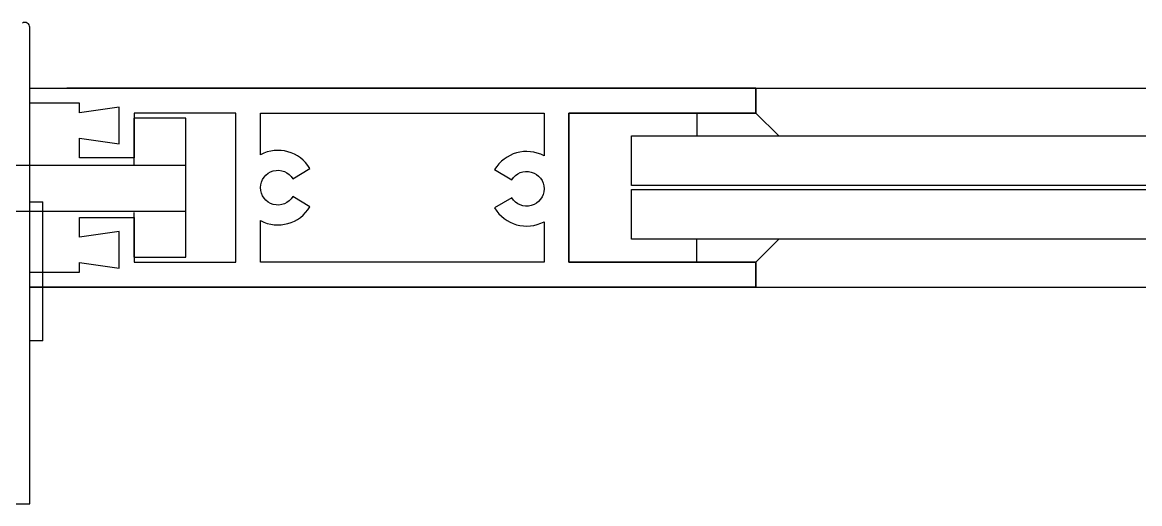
# Model space of a CAD drawing. Header units: centimetres. Extents: x 26569 to 160723, y -3143 to 14565.
# Drawn here: x 46032.8 to 46038.42, y 398.82 to 401.24 of the extents above; entities that cross this region are included whole.
import ezdxf

# ---------------------------------------------------------------- set-up
doc = ezdxf.new("R2010")
doc.units = ezdxf.units.CM
doc.header["$LTSCALE"] = 100
for name, color, linetype in [('A-GLAZ-FRME', 12, 'Continuous'), ('A-GLAZ-FRME-MBND', 9, 'Continuous'), ('A-GLAZ-FULL', 130, 'Continuous')]:
    doc.layers.add(name, color=color, linetype=linetype)

msp = doc.modelspace()

# ---------------------------------------------------------------- linework, layer by layer
at = {"layer": 'A-GLAZ-FRME'}
for p, q in [((46032.8421, 398.8218), (46032.8421, 401.2185)), ((46033.6271, 400.7618), (46033.3671, 400.7618)), ((46033.3671, 400.5231), (46033.3671, 400.7618)), ((46033.6271, 400.0618), (46033.6271, 400.7618)), ((46033.6271, 400.5231), (46032.4271, 400.5231)), ((46032.8421, 400.3405), (46032.9071, 400.3405)), ((46032.9071, 400.1155), (46032.9071, 400.3405)), ((46032.4271, 400.2931), (46033.6271, 400.2931)), ((46033.3671, 400.0618), (46033.3671, 400.2868)), ((46032.9071, 399.6405), (46032.9071, 400.1155)), ((46033.3671, 400.0618), (46033.6271, 400.0618)), ((46032.8421, 399.9118), (46035.0795, 399.9118)), ((46032.9071, 399.6405), (46032.8421, 399.6405)), ((46032.4171, 398.8218), (46032.8421, 398.8218))]:
    msp.add_line(p, q, dxfattribs=at)
at = {"layer": 'A-GLAZ-FRME', "elevation": 0}
msp.add_lwpolyline([(46033.2921, 400.6318), (46033.2921, 400.8168), (46033.0921, 400.7883), (46033.0921, 400.8368), (46032.8421, 400.8368), (46032.8421, 400.9118), (46036.4921, 400.9118), (46036.4921, 400.7868), (46035.5524, 400.7868), (46035.5524, 400.0368), (46036.4921, 400.0368), (46036.4921, 399.9118), (46032.8421, 399.9118), (46032.8421, 399.9868), (46033.0921, 399.9868), (46033.0921, 400.0354), (46033.2921, 400.0068), (46033.2921, 400.1918), (46033.0921, 400.1633), (46033.0921, 400.2618), (46033.3671, 400.2618), (46033.3671, 400.0368), (46033.8771, 400.0368), (46033.8771, 400.7868), (46033.3671, 400.7868), (46033.3671, 400.5618), (46033.0921, 400.5618), (46033.0921, 400.6604)], close=True, dxfattribs=at)
msp.add_lwpolyline([(46033.0285, 399.9118), (46036.4924, 399.9118), (46036.4924, 400.0368), (46035.5524, 400.0368), (46035.5524, 400.7868), (46036.4924, 400.7868), (46036.4924, 400.9118), (46033.0285, 400.9118)], dxfattribs=at)
msp.add_lwpolyline([(46034.1647, 400.3668, -3.612037), (46034.1647, 400.4568), (46034.2504, 400.5083, 0.398294), (46034.0021, 400.5777), (46034.0021, 400.7868), (46035.4274, 400.7868), (46035.4274, 400.5719, 0.398294), (46035.1791, 400.5025), (46035.2649, 400.451, -3.612037), (46035.2649, 400.361), (46035.1791, 400.3096, 0.398294), (46035.4274, 400.2402), (46035.4274, 400.0368), (46034.0021, 400.0368), (46034.0021, 400.246, 0.398294), (46034.2504, 400.3154)], format="xyb", close=True, dxfattribs=at)
at = {"layer": 'A-GLAZ-FRME'}
msp.add_arc((46032.8171, 401.2185), 0.025, 0, 120, dxfattribs=at)
at = {"layer": 'A-GLAZ-FRME-MBND'}
for p, q in [((46036.4924, 400.9118), (46229.862, 400.9118)), ((46036.1951, 400.7868), (46036.1951, 400.6718)), ((46036.4924, 400.7868), (46036.6074, 400.6718)), ((46036.1951, 400.0368), (46036.1951, 400.1518)), ((46036.4924, 400.0368), (46036.6074, 400.1518)), ((46036.4924, 399.9118), (46229.862, 399.9118))]:
    msp.add_line(p, q, dxfattribs=at)
at = {"layer": 'A-GLAZ-FULL'}
for p, q in [((46035.8674, 400.4218), (46035.8674, 400.6718)), ((46035.8674, 400.1518), (46035.8674, 400.4018))]:
    msp.add_line(p, q, dxfattribs=at)
at = {"layer": 'A-GLAZ-FULL', "elevation": 0}
for points in [[(46035.8674, 400.6718), (46230.503, 400.6718), (46230.503, 400.4218), (46035.8674, 400.4218)], [(46035.8674, 400.4018), (46230.503, 400.4018), (46230.503, 400.1518), (46035.8674, 400.1518)]]:
    msp.add_lwpolyline(points, dxfattribs=at)

doc.saveas('drawing.dxf')
